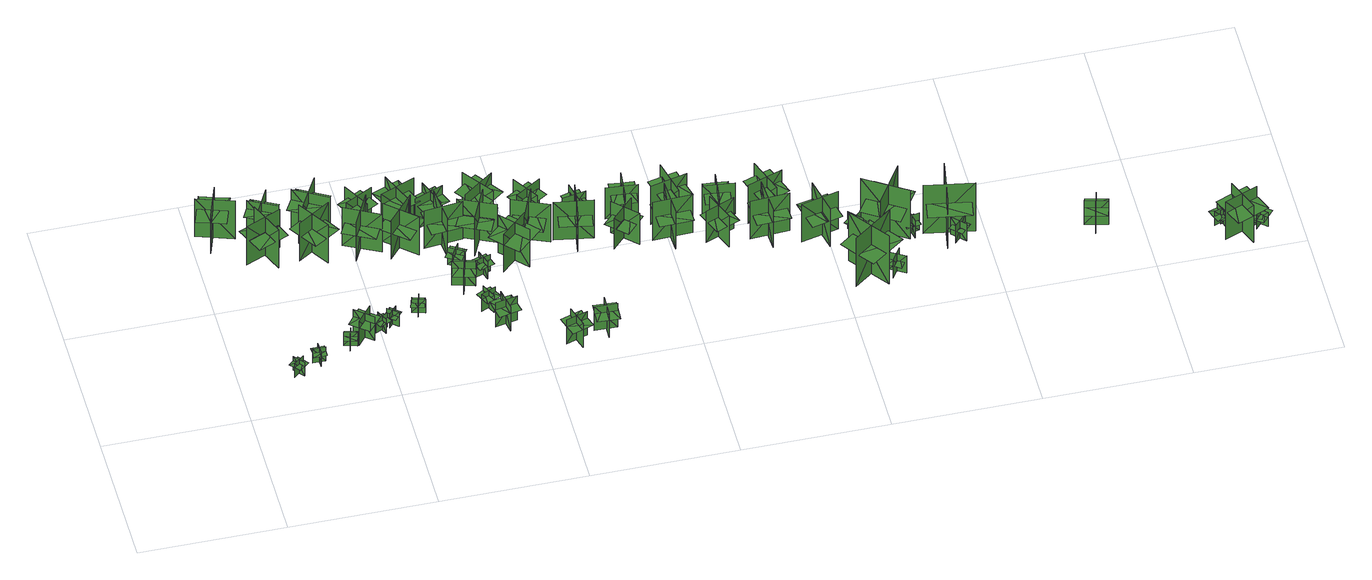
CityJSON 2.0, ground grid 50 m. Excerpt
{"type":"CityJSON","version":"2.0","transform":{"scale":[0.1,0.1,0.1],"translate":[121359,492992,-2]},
"CityObjects":{
"tree1":{"type":"SolitaryVegetationObject","geometry":[{"type":"MultiSurface","lod":"1","boundaries":[[[0,1,2]],[[0,2,3]],[[4,5,6]],[[4,6,7]],[[8,9,10]],[[8,10,11]],[[8,11,12]],[[8,12,13]]]}]},
"tree2":{"type":"SolitaryVegetationObject","geometry":[{"type":"MultiSurface","lod":"1","boundaries":[[[14,15,16]],[[14,16,17]],[[18,19,20]],[[18,20,21]],[[22,23,24]],[[22,24,25]],[[22,26,27]],[[22,27,23]]]}]},
"tree3":{"type":"SolitaryVegetationObject","geometry":[{"type":"MultiSurface","lod":"1","boundaries":[[[28,29,30]],[[28,30,31]],[[32,33,34]],[[32,34,35]],[[36,37,38]],[[36,38,39]],[[36,39,40]],[[36,40,41]]]}]},
"tree4":{"type":"SolitaryVegetationObject","geometry":[{"type":"MultiSurface","lod":"1","boundaries":[[[42,43,44]],[[42,44,45]],[[46,47,48]],[[46,48,49]],[[50,51,52]],[[50,52,53]],[[50,54,55]],[[50,55,51]]]}]},
"tree5":{"type":"SolitaryVegetationObject","geometry":[{"type":"MultiSurface","lod":"1","boundaries":[[[56,57,58]],[[56,58,59]],[[60,61,62]],[[60,62,63]],[[64,65,66]],[[64,66,67]],[[64,67,68]],[[64,68,69]]]}]},
"tree6":{"type":"SolitaryVegetationObject","geometry":[{"type":"MultiSurface","lod":"1","boundaries":[[[70,71,72]],[[70,72,73]],[[74,75,76]],[[74,76,77]],[[78,79,80]],[[78,80,81]],[[78,82,83]],[[78,83,79]]]}]},
"tree7":{"type":"SolitaryVegetationObject","geometry":[{"type":"MultiSurface","lod":"1","boundaries":[[[84,85,86]],[[84,86,87]],[[88,89,90]],[[88,90,91]],[[92,93,94]],[[92,94,95]],[[92,95,96]],[[92,96,97]]]}]},
"tree8":{"type":"SolitaryVegetationObject","geometry":[{"type":"MultiSurface","lod":"1","boundaries":[[[98,99,100]],[[98,100,101]],[[102,103,104]],[[102,104,105]],[[106,107,108]],[[106,108,109]],[[106,110,111]],[[106,111,107]]]}]},
"tree9":{"type":"SolitaryVegetationObject","geometry":[{"type":"MultiSurface","lod":"1","boundaries":[[[112,113,114]],[[112,114,115]],[[116,117,118]],[[116,118,119]],[[120,121,122]],[[120,122,123]],[[120,123,124]],[[120,124,125]]]}]},
"tree10":{"type":"SolitaryVegetationObject","geometry":[{"type":"MultiSurface","lod":"1","boundaries":[[[126,127,128]],[[126,128,129]],[[130,131,132]],[[130,132,133]],[[134,135,136]],[[134,136,137]],[[134,138,139]],[[134,139,135]]]}]},
"tree11":{"type":"SolitaryVegetationObject","geometry":[{"type":"MultiSurface","lod":"1","boundaries":[[[140,141,142]],[[140,142,143]],[[144,145,146]],[[144,146,147]],[[148,149,150]],[[148,150,151]],[[148,151,152]],[[148,152,153]]]}]},
"tree12":{"type":"SolitaryVegetationObject","geometry":[{"type":"MultiSurface","lod":"1","boundaries":[[[154,155,156]],[[154,156,157]],[[158,159,160]],[[158,160,161]],[[162,163,164]],[[162,164,165]],[[162,166,167]],[[162,167,163]]]}]},
"tree13":{"type":"SolitaryVegetationObject","geometry":[{"type":"MultiSurface","lod":"1","boundaries":[[[168,169,170]],[[168,170,171]],[[172,173,174]],[[172,174,175]],[[176,177,178]],[[176,178,179]],[[176,179,180]],[[176,180,181]]]}]},
"tree14":{"type":"SolitaryVegetationObject","geometry":[{"type":"MultiSurface","lod":"1","boundaries":[[[182,183,184]],[[182,184,185]],[[186,187,188]],[[186,188,189]],[[190,191,192]],[[190,192,193]],[[190,194,195]],[[190,195,191]]]}]},
"tree15":{"type":"SolitaryVegetationObject","geometry":[{"type":"MultiSurface","lod":"1","boundaries":[[[196,197,198]],[[196,198,199]],[[200,201,202]],[[200,202,203]],[[204,205,206]],[[204,206,207]],[[204,208,209]],[[204,209,205]]]}]},
"tree16":{"type":"SolitaryVegetationObject","geometry":[{"type":"MultiSurface","lod":"1","boundaries":[[[210,211,212]],[[210,212,213]],[[214,215,216]],[[214,216,217]],[[218,219,220]],[[218,220,221]],[[218,222,223]],[[218,223,219]]]}]},
"tree17":{"type":"SolitaryVegetationObject","geometry":[{"type":"MultiSurface","lod":"1","boundaries":[[[224,225,226]],[[224,226,227]],[[228,229,230]],[[228,230,231]],[[232,233,234]],[[232,234,235]],[[232,235,236]],[[232,236,237]]]}]},
"tree18":{"type":"SolitaryVegetationObject","geometry":[{"type":"MultiSurface","lod":"1","boundaries":[[[238,239,240]],[[238,240,241]],[[242,243,244]],[[242,244,245]],[[246,247,248]],[[246,248,249]],[[246,249,250]],[[246,250,251]]]}]},
"tree19":{"type":"SolitaryVegetationObject","geometry":[{"type":"MultiSurface","lod":"1","boundaries":[[[252,253,254]],[[252,254,255]],[[256,257,258]],[[256,258,259]],[[260,261,262]],[[260,262,263]],[[260,263,264]],[[260,264,265]]]}]},
"tree20":{"type":"SolitaryVegetationObject","geometry":[{"type":"MultiSurface","lod":"1","boundaries":[[[266,267,268]],[[266,268,269]],[[270,271,272]],[[270,272,273]],[[274,275,276]],[[274,276,277]],[[274,277,278]],[[274,278,279]]]}]},
"tree21":{"type":"SolitaryVegetationObject","geometry":[{"type":"MultiSurface","lod":"1","boundaries":[[[280,281,282]],[[280,282,283]],[[284,285,286]],[[284,286,287]],[[288,289,290]],[[288,290,291]],[[288,292,293]],[[288,293,289]]]}]},
"tree22":{"type":"SolitaryVegetationObject","geometry":[{"type":"MultiSurface","lod":"1","boundaries":[[[294,295,296]],[[294,296,297]],[[298,299,300]],[[298,300,301]],[[302,303,304]],[[302,304,305]],[[302,306,307]],[[302,307,303]]]}]},
"tree23":{"type":"SolitaryVegetationObject","geometry":[{"type":"MultiSurface","lod":"1","boundaries":[[[308,309,310]],[[308,310,311]],[[312,313,314]],[[312,314,315]],[[316,317,318]],[[316,318,319]],[[316,319,320]],[[316,320,321]]]}]},
"tree24":{"type":"SolitaryVegetationObject","geometry":[{"type":"MultiSurface","lod":"1","boundaries":[[[322,323,324]],[[322,324,325]],[[326,327,328]],[[326,328,329]],[[330,331,332]],[[330,332,333]],[[330,334,335]],[[330,335,331]]]}]},
"tree25":{"type":"SolitaryVegetationObject","geometry":[{"type":"MultiSurface","lod":"1","boundaries":[[[336,337,338]],[[336,338,339]],[[340,341,342]],[[340,342,343]],[[344,345,346]],[[344,346,347]],[[344,347,348]],[[344,348,349]]]}]},
"tree26":{"type":"SolitaryVegetationObject","geometry":[{"type":"MultiSurface","lod":"1","boundaries":[[[350,351,352]],[[350,352,353]],[[354,355,356]],[[354,356,357]],[[358,359,360]],[[358,360,361]],[[358,362,363]],[[358,363,359]]]}]},
"tree27":{"type":"SolitaryVegetationObject","geometry":[{"type":"MultiSurface","lod":"1","boundaries":[[[364,365,366]],[[364,366,367]],[[368,369,370]],[[368,370,371]],[[372,373,374]],[[372,374,375]],[[372,375,376]],[[372,376,377]]]}]},
"tree28":{"type":"SolitaryVegetationObject","geometry":[{"type":"MultiSurface","lod":"1","boundaries":[[[378,379,380]],[[378,380,381]],[[382,383,384]],[[382,384,385]],[[386,387,388]],[[386,388,389]],[[386,390,391]],[[386,391,387]]]}]},
"tree29":{"type":"SolitaryVegetationObject","geometry":[{"type":"MultiSurface","lod":"1","boundaries":[[[392,393,394]],[[392,394,395]],[[396,397,398]],[[396,398,399]],[[400,401,402]],[[400,402,403]],[[400,403,404]],[[400,404,405]]]}]},
"tree30":{"type":"SolitaryVegetationObject","geometry":[{"type":"MultiSurface","lod":"1","boundaries":[[[406,407,408]],[[406,408,409]],[[410,411,412]],[[410,412,413]],[[414,415,416]],[[414,416,417]],[[414,418,419]],[[414,419,415]]]}]},
"tree31":{"type":"SolitaryVegetationObject","geometry":[{"type":"MultiSurface","lod":"1","boundaries":[[[420,421,422]],[[420,422,423]],[[424,425,426]],[[424,426,427]],[[428,429,430]],[[428,430,431]],[[428,432,433]],[[428,433,429]]]}]},
"tree32":{"type":"SolitaryVegetationObject","geometry":[{"type":"MultiSurface","lod":"1","boundaries":[[[434,435,436]],[[434,436,437]],[[438,439,440]],[[438,440,441]],[[442,443,444]],[[442,444,445]],[[442,446,447]],[[442,447,443]]]}]},
"tree33":{"type":"SolitaryVegetationObject","geometry":[{"type":"MultiSurface","lod":"1","boundaries":[[[448,449,450]],[[448,450,451]],[[452,453,454]],[[452,454,455]],[[456,457,458]],[[456,458,459]],[[456,460,461]],[[456,461,457]]]}]},
"tree34":{"type":"SolitaryVegetationObject","geometry":[{"type":"MultiSurface","lod":"1","boundaries":[[[462,463,464]],[[462,464,465]],[[466,467,468]],[[466,468,469]],[[470,471,472]],[[470,472,473]],[[470,474,475]],[[470,475,471]]]}]},
"tree35":{"type":"SolitaryVegetationObject","geometry":[{"type":"MultiSurface","lod":"1","boundaries":[[[476,477,478]],[[476,478,479]],[[480,481,482]],[[480,482,483]],[[484,485,486]],[[484,486,487]],[[484,488,489]],[[484,489,485]]]}]},
"tree36":{"type":"SolitaryVegetationObject","geometry":[{"type":"MultiSurface","lod":"1","boundaries":[[[490,491,492]],[[490,492,493]],[[494,495,496]],[[494,496,497]],[[498,499,500]],[[498,500,501]],[[498,502,503]],[[498,503,499]]]}]},
"tree37":{"type":"SolitaryVegetationObject","geometry":[{"type":"MultiSurface","lod":"1","boundaries":[[[504,505,506]],[[504,506,507]],[[508,509,510]],[[508,510,511]],[[512,513,514]],[[512,514,515]],[[512,516,517]],[[512,517,513]]]}]},
"tree38":{"type":"SolitaryVegetationObject","geometry":[{"type":"MultiSurface","lod":"1","boundaries":[[[518,519,520]],[[518,520,521]],[[522,523,524]],[[522,524,525]],[[526,527,528]],[[526,528,529]],[[526,530,531]],[[526,531,527]]]}]},
"tree39":{"type":"SolitaryVegetationObject","geometry":[{"type":"MultiSurface","lod":"1","boundaries":[[[532,533,534]],[[532,534,535]],[[536,537,538]],[[536,538,539]],[[540,541,542]],[[540,542,543]],[[540,544,545]],[[540,545,541]]]}]},
"tree40":{"type":"SolitaryVegetationObject","geometry":[{"type":"MultiSurface","lod":"1","boundaries":[[[546,547,548]],[[546,548,549]],[[550,551,552]],[[550,552,553]],[[554,555,556]],[[554,556,557]],[[554,558,559]],[[554,559,555]]]}]},
"tree41":{"type":"SolitaryVegetationObject","geometry":[{"type":"MultiSurface","lod":"1","boundaries":[[[560,561,562]],[[560,562,563]],[[564,565,566]],[[564,566,567]],[[568,569,570]],[[568,570,571]],[[568,572,573]],[[568,573,569]]]}]},
"tree42":{"type":"SolitaryVegetationObject","geometry":[{"type":"MultiSurface","lod":"1","boundaries":[[[574,575,576]],[[574,576,577]],[[578,579,580]],[[578,580,581]],[[582,583,584]],[[582,584,585]],[[582,586,587]],[[582,587,583]]]}]},
"tree43":{"type":"SolitaryVegetationObject","geometry":[{"type":"MultiSurface","lod":"1","boundaries":[[[588,589,590]],[[588,590,591]],[[592,593,594]],[[592,594,595]],[[596,597,598]],[[596,598,599]],[[596,600,601]],[[596,601,597]]]}]},
"tree44":{"type":"SolitaryVegetationObject","geometry":[{"type":"MultiSurface","lod":"1","boundaries":[[[602,603,604]],[[602,604,605]],[[606,607,608]],[[606,608,609]],[[610,611,612]],[[610,612,613]],[[610,614,615]],[[610,615,611]]]}]},
"tree45":{"type":"SolitaryVegetationObject","geometry":[{"type":"MultiSurface","lod":"1","boundaries":[[[616,617,618]],[[616,618,619]],[[620,621,622]],[[620,622,623]],[[624,625,626]],[[624,626,627]],[[624,628,629]],[[624,629,625]]]}]},
"tree46":{"type":"SolitaryVegetationObject","geometry":[{"type":"MultiSurface","lod":"1","boundaries":[[[630,631,632]],[[630,632,633]],[[634,635,636]],[[634,636,637]],[[638,639,640]],[[638,640,641]],[[638,642,643]],[[638,643,639]]]}]},
"tree47":{"type":"SolitaryVegetationObject","geometry":[{"type":"MultiSurface","lod":"1","boundaries":[[[644,645,646]],[[644,646,647]],[[648,649,650]],[[648,650,651]],[[652,653,654]],[[652,654,655]],[[652,656,657]],[[652,657,653]]]}]},
"tree48":{"type":"SolitaryVegetationObject","geometry":[{"type":"MultiSurface","lod":"1","boundaries":[[[658,659,660]],[[658,660,661]],[[662,663,664]],[[662,664,665]],[[666,667,668]],[[666,668,669]],[[666,670,671]],[[666,671,667]]]}]},
"tree49":{"type":"SolitaryVegetationObject","geometry":[{"type":"MultiSurface","lod":"1","boundaries":[[[672,673,674]],[[672,674,675]],[[676,677,678]],[[676,678,679]],[[680,681,682]],[[680,682,683]],[[680,683,684]],[[680,684,685]]]}]},
"tree50":{"type":"SolitaryVegetationObject","geometry":[{"type":"MultiSurface","lod":"1","boundaries":[[[686,687,688]],[[686,688,689]],[[690,691,692]],[[690,692,693]],[[694,695,696]],[[694,696,697]],[[694,697,698]],[[694,698,699]]]}]},
"tree51":{"type":"SolitaryVegetationObject","geometry":[{"type":"MultiSurface","lod":"1","boundaries":[[[700,701,702]],[[700,702,703]],[[704,705,706]],[[704,706,707]],[[708,709,710]],[[708,710,711]],[[708,711,712]],[[708,712,713]]]}]},
"tree52":{"type":"SolitaryVegetationObject","geometry":[{"type":"MultiSurface","lod":"1","boundaries":[[[714,715,716]],[[714,716,717]],[[718,719,720]],[[718,720,721]],[[722,723,724]],[[722,724,725]],[[722,725,726]],[[722,726,727]]]}]},
"tree53":{"type":"SolitaryVegetationObject","geometry":[{"type":"MultiSurface","lod":"1","boundaries":[[[728,729,730]],[[728,730,731]],[[732,733,734]],[[732,734,735]],[[736,737,738]],[[736,738,739]],[[736,739,740]],[[736,740,741]]]}]},
"tree54":{"type":"SolitaryVegetationObject","geometry":[{"type":"MultiSurface","lod":"1","boundaries":[[[742,743,744]],[[742,744,745]],[[746,747,748]],[[746,748,749]],[[750,751,752]],[[750,752,753]],[[750,753,754]],[[750,754,755]]]}]},
"tree55":{"type":"SolitaryVegetationObject","geometry":[{"type":"MultiSurface","lod":"1","boundaries":[[[756,757,758]],[[756,758,759]],[[760,761,762]],[[760,762,763]],[[764,765,766]],[[764,766,767]],[[764,767,768]],[[764,768,769]]]}]},
"tree56":{"type":"SolitaryVegetationObject","geometry":[{"type":"MultiSurface","lod":"1","boundaries":[[[770,771,772]],[[770,772,773]],[[774,775,776]],[[774,776,777]],[[778,779,780]],[[778,780,781]],[[778,781,782]],[[778,782,783]]]}]}
},
"vertices":[
[213,153,13],[184,187,13],[184,187,74],[213,153,74],[215,182,13],[181,154,13],[181,154,74],[215,182,74],[215,182,57],[201,199,57],[167,170,57],[181,154,57],[196,137,57],[229,165,57],
[51,769,11],[92,892,11],[92,892,183],[51,769,183],[143,815,11],[19,856,11],[19,856,183],[143,815,183],[55,779,138],[92,892,138],[43,908,138],[6,795,138],[103,763,138],[141,876,138],
[275,184,12],[275,228,12],[275,228,74],[275,184,74],[296,205,12],[252,205,12],[252,205,74],[296,205,74],[296,205,57],[296,227,57],[252,227,57],[252,205,57],[251,183,57],[296,183,57],
[273,740,15],[151,688,15],[151,688,187],[273,740,187],[196,771,15],[196,771,187],[247,649,187],[247,649,15],[267,732,121],[161,687,121],[182,637,121],[288,683,121],[245,783,121],[139,738,121],
[394,270,14],[382,227,14],[382,227,75],[394,270,75],[368,256,14],[411,244,14],[411,244,75],[368,256,75],[368,256,58],[362,234,58],[405,223,58],[411,244,58],[417,265,58],[374,277,58],
[282,789,13],[188,838,13],[188,838,154],[282,789,154],[257,869,13],[208,775,13],[208,775,154],[257,869,154],[274,793,117],[188,838,117],[169,801,117],[255,756,117],[294,831,117],[208,875,117],
[471,258,11],[412,307,11],[412,307,119],[471,258,119],[467,309,11],[418,249,11],[418,249,119],[467,309,119],[467,309,89],[437,334,89],[388,274,89],[418,249,89],[448,225,89],[497,285,89],
[337,745,16],[408,634,16],[408,634,187],[337,745,187],[320,664,16],[320,664,187],[432,735,187],[432,735,16],[346,741,121],[408,643,121],[453,672,121],[392,770,121],[299,711,121],[361,614,121],
[514,280,13],[496,320,13],[496,320,75],[514,280,75],[525,308,13],[484,289,13],[484,289,75],[525,308,75],[525,308,57],[516,328,57],[475,310,57],[484,289,57],[494,269,57],[534,287,57],
[444,758,11],[331,823,11],[331,823,184],[444,758,184],[416,857,11],[352,744,11],[352,744,184],[416,857,184],[434,764,139],[331,823,139],[305,778,139],[409,719,139],[459,809,139],[356,867,139],
[528,330,12],[562,302,12],[562,302,74],[528,330,74],[531,301,12],[559,335,12],[559,335,74],[531,301,74],[531,301,56],[548,287,56],[576,321,56],[559,335,56],[542,349,56],[514,315,56],
[471,701,16],[589,640,16],[589,640,187],[471,701,187],[497,622,16],[497,622,187],[558,739,187],[558,739,16],[481,702,121],[583,648,121],[608,696,121],[506,749,121],[455,652,121],[558,599,121],
[617,353,14],[659,340,14],[659,340,75],[617,353,75],[631,327,14],[643,369,14],[643,369,75],[631,327,75],[631,327,58],[652,321,58],[664,363,58],[643,369,58],[622,375,58],[609,333,58],
[590,801,12],[496,751,12],[496,751,153],[590,801,153],[509,825,12],[560,731,12],[560,731,153],[509,825,153],[582,797,116],[496,751,116],[516,714,116],[602,760,116],[562,834,116],[476,788,116],
[602,688,15],[702,601,15],[702,601,187],[602,688,187],[609,605,15],[609,605,187],[696,705,187],[696,705,15],[612,686,121],[699,611,121],[735,651,121],[648,727,121],[576,644,121],[663,569,121],
[690,690,9],[639,810,9],[639,810,181],[690,690,181],[728,785,9],[608,735,9],[608,735,181],[728,785,181],[685,700,136],[639,810,136],[592,790,136],[638,680,136],[733,720,136],[687,830,136],
[845,420,16],[771,442,16],[771,442,124],[845,420,124],[821,465,16],[798,391,16],[798,391,124],[821,465,124],[821,465,94],[784,477,94],[761,402,94],[798,391,94],[835,380,94],[858,454,94],
[885,323,18],[835,299,18],[835,299,95],[885,323,95],[850,336,18],[874,286,18],[874,286,95],[850,336,95],[850,336,74],[825,324,74],[849,274,74],[874,286,74],[899,298,74],[875,347,74],
[815,543,19],[787,496,19],[787,496,96],[815,543,96],[780,534,19],[827,506,19],[827,506,96],[780,534,96],[780,534,75],[765,511,75],[813,482,75],[827,506,75],[841,530,75],[794,558,75],
[862,221,18],[938,236,18],[938,236,126],[862,221,126],[905,192,18],[890,268,18],[890,268,126],[905,192,126],[905,192,96],[943,199,96],[928,275,96],[890,268,96],[852,260,96],[867,184,96],
[723,625,15],[855,638,15],[855,638,187],[723,625,187],[788,573,15],[788,573,187],[775,705,187],[775,705,15],[731,631,121],[846,643,121],[841,696,121],[726,685,121],[736,576,121],[851,587,121],
[716,718,12],[815,756,12],[815,756,153],[716,718,153],[793,684,12],[755,783,12],[755,783,153],[793,684,153],[724,721,116],[815,756,116],[800,795,116],[709,760,116],[739,682,116],[830,717,116],
[889,439,18],[871,491,18],[871,491,95],[889,439,95],[905,472,18],[853,454,18],[853,454,95],[905,472,95],[905,472,74],[896,498,74],[844,480,74],[853,454,74],[862,428,74],[914,446,74],
[959,596,16],[838,651,16],[838,651,188],[959,596,188],[929,674,16],[929,674,188],[874,553,188],[874,553,16],[949,595,122],[844,643,122],[821,594,122],[926,546,122],[972,646,122],[867,693,122],
[1092,143,12],[1115,69,12],[1115,69,120],[1092,143,120],[1068,98,12],[1142,121,12],[1142,121,120],[1068,98,120],[1068,98,90],[1080,61,90],[1154,84,90],[1142,121,90],[1131,158,90],[1057,135,90],
[885,770,11],[962,665,11],[962,665,183],[885,770,183],[870,668,11],[975,745,11],[975,745,183],[870,668,183],[892,761,139],[962,665,139],[1003,695,139],[933,791,139],[850,730,139],[920,634,139],
[1034,463,16],[951,552,16],[951,552,185],[1034,463,185],[1037,544,16],[948,461,16],[948,461,185],[1037,544,185],[1037,544,138],[995,589,138],[906,505,138],[948,461,138],[990,417,138],[1079,500,138],
[1081,641,15],[1030,519,15],[1030,519,187],[1081,641,187],[1005,609,15],[1005,609,187],[1127,558,187],[1127,558,15],[1083,631,121],[1038,525,121],[1088,504,121],[1133,610,121],[1032,652,121],[987,546,121],
[1246,134,11],[1168,137,11],[1168,137,118],[1246,134,118],[1211,172,11],[1208,95,11],[1208,95,118],[1211,172,118],[1211,172,88],[1172,174,88],[1169,96,88],[1208,95,88],[1246,93,88],[1250,170,88],
[1126,712,12],[1037,655,12],[1037,655,153],[1126,712,153],[1044,730,12],[1101,640,12],[1101,640,153],[1044,730,153],[1119,707,117],[1037,655,117],[1059,620,117],[1141,672,117],[1096,743,117],[1014,691,117],
[1201,495,15],[1222,626,15],[1222,626,187],[1201,495,187],[1267,544,15],[1267,544,187],[1137,565,187],[1137,565,15],[1197,504,121],[1215,618,121],[1162,627,121],[1144,513,121],[1252,495,121],[1270,609,121],
[1219,692,14],[1237,611,14],[1237,611,123],[1219,692,123],[1184,637,14],[1265,654,14],[1265,654,123],[1184,637,123],[1220,685,95],[1237,611,95],[1268,618,95],[1252,692,95],[1188,678,95],[1205,604,95],
[1393,556,16],[1318,478,16],[1318,478,156],[1393,556,156],[1325,554,16],[1325,554,156],[1403,479,156],[1403,479,16],[1391,548,102],[1326,480,102],[1358,449,102],[1423,518,102],[1358,580,102],[1293,511,102],
[1387,676,13],[1377,570,13],[1377,570,154],[1387,676,154],[1323,622,13],[1429,612,13],[1429,612,154],[1323,622,154],[1386,667,118],[1377,570,118],[1419,566,118],[1428,663,118],[1345,671,118],[1335,574,118],
[1448,488,15],[1581,493,15],[1581,493,187],[1448,488,187],[1510,432,15],[1510,432,187],[1504,564,187],[1504,564,15],[1457,493,121],[1572,498,121],[1570,552,121],[1454,547,121],[1459,438,121],[1574,443,121],
[1513,653,11],[1543,526,11],[1543,526,184],[1513,653,184],[1460,565,11],[1586,595,11],[1586,595,184],[1460,565,184],[1515,642,139],[1543,526,139],[1593,538,139],[1565,654,139],[1465,630,139],[1493,515,139],
[1639,502,16],[1679,401,16],[1679,401,156],[1639,502,156],[1612,439,16],[1612,439,156],[1713,479,156],[1713,479,16],[1646,497,102],[1680,409,102],[1721,425,103],[1687,513,103],[1603,480,102],[1638,392,102],
[1669,493,12],[1681,599,12],[1681,599,153],[1669,493,153],[1735,546,12],[1629,558,12],[1629,558,153],[1735,546,153],[1670,502,116],[1681,599,116],[1640,603,116],[1628,507,116],[1712,497,116],[1723,594,116],
[1755,421,15],[1887,429,15],[1887,429,186],[1755,421,186],[1817,367,15],[1817,367,186],[1810,499,186],[1810,499,15],[1763,427,120],[1878,434,120],[1875,487,120],[1760,481,120],[1766,372,120],[1881,378,120],
[1808,587,12],[1852,465,12],[1852,465,184],[1808,587,184],[1765,494,12],[1887,538,12],[1887,538,184],[1765,494,184],[1812,577,139],[1852,465,139],[1900,482,139],[1860,594,139],[1764,560,139],[1803,448,139],
[1997,329,13],[1968,458,13],[1968,458,184],[1997,329,184],[2041,400,13],[2041,400,184],[1912,370,184],[1912,370,13],[1990,336,119],[1965,449,119],[1912,437,119],[1938,324,119],[2044,349,119],[2019,461,119],
[2036,132,13],[2171,232,13],[2171,232,231],[2036,132,231],[2141,117,13],[2141,117,231],[2040,252,231],[2040,252,13],[2041,143,147],[2159,231,147],[2118,286,147],[2000,198,147],[2083,87,147],[2201,174,147],
[2111,347,17],[2070,391,17],[2070,391,95],[2111,347,95],[2112,384,17],[2112,384,95],[2068,344,95],[2068,344,17],[2106,348,65],[2071,387,65],[2053,371,65],[2088,332,65],[2125,365,65],[2090,404,65],
[2192,188,18],[2160,137,18],[2160,137,96],[2192,188,96],[2155,179,18],[2155,179,96],[2206,148,96],[2206,148,18],[2192,184,66],[2164,139,66],[2185,126,66],[2212,171,66],[2170,197,66],[2143,152,66],
[2152,280,13],[2243,422,13],[2243,422,231],[2152,280,231],[2255,303,13],[2255,303,231],[2113,394,231],[2113,394,13],[2152,292,147],[2232,416,147],[2174,453,147],[2095,329,147],[2212,254,147],[2291,378,147],
[2272,301,14],[2259,360,14],[2259,360,92],[2272,301,92],[2292,333,14],[2292,333,92],[2233,321,92],[2233,321,14],[2268,305,62],[2258,356,62],[2234,351,62],[2245,300,62],[2293,310,62],[2282,361,62],
[2302,315,14],[2468,287,14],[2468,287,232],[2302,315,232],[2363,230,14],[2363,230,232],[2391,396,232],[2391,396,14],[2313,320,148],[2458,296,148],[2469,363,148],[2325,388,148],[2301,250,148],[2446,226,148],
[2392,245,18],[2434,288,18],[2434,288,96],[2392,245,96],[2429,245,18],[2429,245,96],[2387,288,96],[2387,288,18],[2393,250,66],[2430,287,66],[2413,304,66],[2376,267,66],[2411,232,66],[2448,269,66],
[2860,256,18],[2840,181,18],[2840,181,126],[2860,256,126],[2815,230,18],[2890,210,18],[2890,210,126],[2815,230,126],[2815,230,96],[2805,192,96],[2880,173,96],[2890,210,96],[2900,248,96],[2825,267,96],
[3241,172,7],[3241,172,69],[3259,121,69],[3259,121,7],[3273,155,7],[3273,155,69],[3224,138,69],[3224,138,7],[3281,158,49],[3272,183,49],[3211,162,49],[3220,137,49],[3229,111,49],[3289,133,49],
[3274,117,7],[3274,117,69],[3264,169,69],[3264,169,7],[3244,138,7],[3244,138,69],[3295,147,69],[3295,147,7],[3237,136,49],[3242,110,49],[3305,122,49],[3300,148,49],[3295,174,49],[3232,163,49],
[3275,112,10],[3275,112,72],[3299,160,72],[3299,160,10],[3264,146,10],[3264,146,72],[3311,124,72],[3311,124,10],[3257,150,51],[3245,126,51],[3303,98,51],[3315,122,51],[3326,146,51],[3269,174,51],
[3355,105,15],[3242,59,15],[3242,59,184],[3355,105,184],[3280,137,15],[3326,24,15],[3326,24,184],[3280,137,184],[3280,137,136],[3224,114,136],[3270,1,136],[3326,24,136],[3382,47,136],[3336,160,136],
[3315,156,13],[3315,156,75],[3307,103,75],[3307,103,13],[3336,126,13],[3336,126,75],[3285,134,75],[3285,134,13],[3344,125,55],[3348,151,55],[3285,161,55],[3280,135,55],[3276,109,55],[3340,98,55],
[3356,139,16],[3356,139,78],[3336,89,78],[3336,89,16],[3370,105,16],[3370,105,78],[3322,124,78],[3322,124,16],[3377,102,58],[3387,127,58],[3327,151,58],[3318,126,58],[3308,101,58],[3367,77,58],
[3348,120,15],[3348,120,77],[3388,85,77],[3388,85,15],[3384,122,15],[3384,122,77],[3350,82,77],[3350,82,15],[3389,128,57],[3369,145,57],[3327,96,57],[3347,79,57],[3368,62,57],[3409,110,57]
]}
